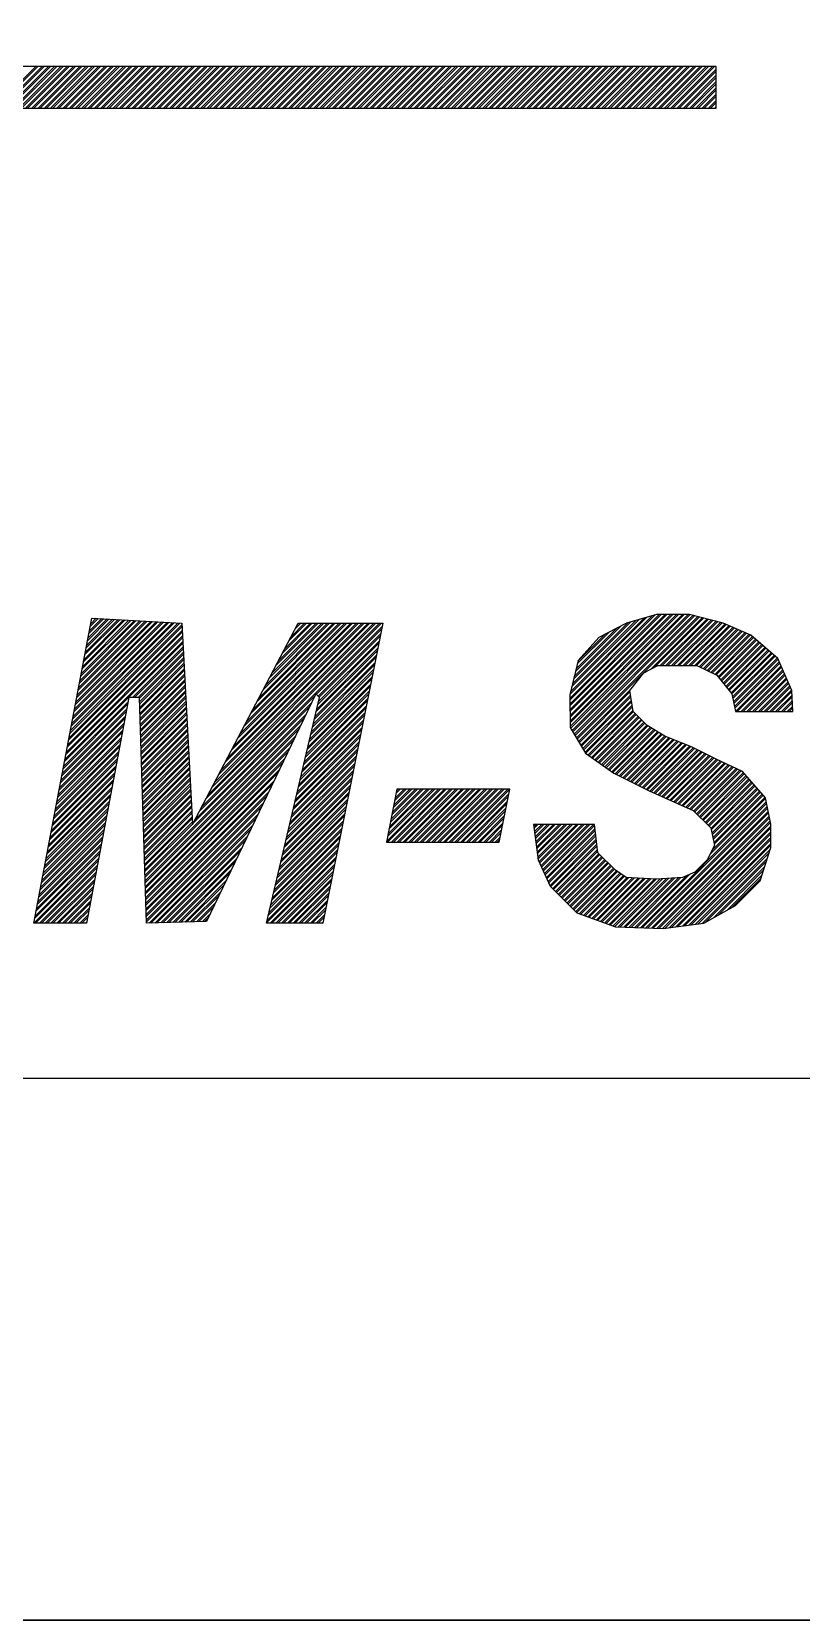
# Model space of a CAD drawing. Extents: x 0 to 594, y 0 to 420.
# Drawn here: x 420.54 to 431.19, y 0 to 21.98 of the extents above; entities that cross this region are included whole.
import ezdxf

# ---------------------------------------------------------------- set-up
doc = ezdxf.new("R2010")
doc.units = 0
doc.header["$MEASUREMENT"] = 0
doc.linetypes.add('BORDER_2012_SLN$0$8001.Solid', pattern=[0])
doc.layers.add('BORDER_2012_SLN$0$Level_1', color=7, linetype='BORDER_2012_SLN$0$8001.Solid', lineweight=25)
doc.layers.add('BORDER_2012_SLN$0$Level_18', color=7, linetype='BORDER_2012_SLN$0$8001.Solid', lineweight=25)
doc.layers.add('GT_1', color=7, linetype='Continuous')

# ---------------------------------------------------------------- blocks, each defined once
blk = doc.blocks.new('BORDER_2012_SLN')
at = {"lineweight": -3}
for p, q in [((420.017, 20.924), (420.593, 21.501)), ((420.045, 20.924), (420.622, 21.501)), ((420.103, 20.924), (420.68, 21.501)), ((420.132, 20.924), (420.709, 21.501)), ((420.19, 20.924), (420.767, 21.501)), ((420.219, 20.924), (420.796, 21.501)), ((420.277, 20.924), (420.853, 21.501)), ((420.306, 20.924), (420.882, 21.501)), ((420.364, 20.924), (420.94, 21.501)), ((420.392, 20.924), (420.969, 21.501)), ((420.45, 20.924), (421.027, 21.501)), ((420.479, 20.924), (421.056, 21.501)), ((420.537, 20.924), (421.114, 21.501)), ((420.566, 20.924), (421.143, 21.501)), ((420.624, 20.924), (421.2, 21.501)), ((420.653, 20.924), (421.229, 21.501)), ((420.711, 20.924), (421.287, 21.501)), ((420.739, 20.924), (421.316, 21.501)), ((420.797, 20.924), (421.374, 21.501)), ((420.826, 20.924), (421.403, 21.501)), ((420.884, 20.924), (421.461, 21.501)), ((420.913, 20.924), (421.49, 21.501)), ((420.971, 20.924), (421.547, 21.501)), ((421, 20.924), (421.576, 21.501)), ((421.058, 20.924), (421.634, 21.501)), ((421.086, 20.924), (421.663, 21.501)), ((421.144, 20.924), (421.721, 21.501)), ((421.173, 20.924), (421.75, 21.501)), ((421.231, 20.924), (421.808, 21.501)), ((421.26, 20.924), (421.837, 21.501)), ((421.318, 20.924), (421.894, 21.501)), ((421.347, 20.924), (421.923, 21.501)), ((421.405, 20.924), (421.981, 21.501)), ((421.433, 20.924), (422.01, 21.501)), ((421.491, 20.924), (422.068, 21.501)), ((421.52, 20.924), (422.097, 21.501)), ((421.578, 20.924), (422.155, 21.501)), ((421.607, 20.924), (422.184, 21.501)), ((421.665, 20.924), (422.241, 21.501)), ((421.694, 20.924), (422.27, 21.501)), ((421.752, 20.924), (422.328, 21.501)), ((421.78, 20.924), (422.357, 21.501)), ((421.838, 20.924), (422.415, 21.501)), ((421.867, 20.924), (422.444, 21.501)), ((421.925, 20.924), (422.502, 21.501)), ((421.954, 20.924), (422.531, 21.501)), ((422.012, 20.924), (422.588, 21.501)), ((422.041, 20.924), (422.617, 21.501)), ((422.099, 20.924), (422.675, 21.501)), ((422.127, 20.924), (422.704, 21.501)), ((422.185, 20.924), (422.762, 21.501)), ((422.214, 20.924), (422.791, 21.501)), ((422.272, 20.924), (422.849, 21.501)), ((422.301, 20.924), (422.878, 21.501)), ((422.359, 20.924), (422.935, 21.501)), ((422.388, 20.924), (422.964, 21.501)), ((422.446, 20.924), (423.022, 21.501)), ((422.474, 20.924), (423.051, 21.501)), ((422.532, 20.924), (423.109, 21.501)), ((422.561, 20.924), (423.138, 21.501)), ((422.619, 20.924), (423.196, 21.501)), ((422.648, 20.924), (423.225, 21.501)), ((422.706, 20.924), (423.282, 21.501)), ((422.735, 20.924), (423.311, 21.501)), ((422.793, 20.924), (423.369, 21.501)), ((422.821, 20.924), (423.398, 21.501)), ((422.879, 20.924), (423.456, 21.501)), ((422.908, 20.924), (423.485, 21.501)), ((422.966, 20.924), (423.543, 21.501)), ((422.995, 20.924), (423.572, 21.501)), ((423.053, 20.924), (423.629, 21.501)), ((423.082, 20.924), (423.658, 21.501)), ((423.14, 20.924), (423.716, 21.501)), ((423.168, 20.924), (423.745, 21.501)), ((423.226, 20.924), (423.803, 21.501)), ((423.255, 20.924), (423.832, 21.501)), ((423.313, 20.924), (423.89, 21.501)), ((423.342, 20.924), (423.919, 21.501)), ((423.4, 20.924), (423.976, 21.501)), ((423.429, 20.924), (424.005, 21.501)), ((423.486, 20.924), (424.063, 21.501)), ((423.515, 20.924), (424.092, 21.501)), ((423.573, 20.924), (424.15, 21.501)), ((423.602, 20.924), (424.179, 21.501)), ((423.66, 20.924), (424.237, 21.501)), ((423.689, 20.924), (424.266, 21.501)), ((423.747, 20.924), (424.323, 21.501)), ((423.776, 20.924), (424.352, 21.501)), ((423.833, 20.924), (424.41, 21.501)), ((423.862, 20.924), (424.439, 21.501)), ((423.92, 20.924), (424.497, 21.501)), ((423.949, 20.924), (424.526, 21.501)), ((424.007, 20.924), (424.584, 21.501)), ((424.036, 20.924), (424.613, 21.501)), ((424.094, 20.924), (424.67, 21.501)), ((424.123, 20.924), (424.699, 21.501)), ((424.18, 20.924), (424.757, 21.501)), ((424.209, 20.924), (424.786, 21.501)), ((424.267, 20.924), (424.844, 21.501)), ((424.296, 20.924), (424.873, 21.501)), ((424.354, 20.924), (424.931, 21.501)), ((424.383, 20.924), (424.96, 21.501)), ((424.441, 20.924), (425.017, 21.501)), ((424.47, 20.924), (425.046, 21.501)), ((424.527, 20.924), (425.104, 21.501)), ((424.556, 20.924), (425.133, 21.501)), ((424.614, 20.924), (425.191, 21.501)), ((424.643, 20.924), (425.22, 21.501)), ((424.701, 20.924), (425.278, 21.501)), ((424.73, 20.924), (425.307, 21.501)), ((424.788, 20.924), (425.364, 21.501)), ((424.817, 20.924), (425.393, 21.501)), ((424.874, 20.924), (425.451, 21.501)), ((424.903, 20.924), (425.48, 21.501)), ((424.961, 20.924), (425.538, 21.501)), ((424.99, 20.924), (425.567, 21.501)), ((425.048, 20.924), (425.625, 21.501)), ((425.077, 20.924), (425.654, 21.501)), ((425.135, 20.924), (425.711, 21.501)), ((425.164, 20.924), (425.74, 21.501)), ((425.221, 20.924), (425.798, 21.501)), ((425.25, 20.924), (425.827, 21.501)), ((425.308, 20.924), (425.885, 21.501)), ((425.337, 20.924), (425.914, 21.501)), ((425.395, 20.924), (425.972, 21.501)), ((425.424, 20.924), (426.001, 21.501)), ((425.482, 20.924), (426.058, 21.501)), ((425.511, 20.924), (426.087, 21.501)), ((425.568, 20.924), (426.145, 21.501)), ((425.597, 20.924), (426.174, 21.501)), ((425.655, 20.924), (426.232, 21.501)), ((425.684, 20.924), (426.261, 21.501)), ((425.742, 20.924), (426.319, 21.501)), ((425.771, 20.924), (426.348, 21.501)), ((425.829, 20.924), (426.405, 21.501)), ((425.858, 20.924), (426.434, 21.501)), ((425.915, 20.924), (426.492, 21.501)), ((425.944, 20.924), (426.521, 21.501)), ((426.002, 20.924), (426.579, 21.501)), ((426.031, 20.924), (426.608, 21.501)), ((426.089, 20.924), (426.666, 21.501)), ((426.118, 20.924), (426.695, 21.501)), ((426.176, 20.924), (426.752, 21.501)), ((426.205, 20.924), (426.781, 21.501)), ((426.262, 20.924), (426.839, 21.501)), ((426.291, 20.924), (426.868, 21.501)), ((426.349, 20.924), (426.926, 21.501)), ((426.378, 20.924), (426.955, 21.501)), ((426.436, 20.924), (427.013, 21.501)), ((426.465, 20.924), (427.042, 21.501)), ((426.523, 20.924), (427.099, 21.501)), ((426.552, 20.924), (427.128, 21.501)), ((426.609, 20.924), (427.186, 21.501)), ((426.638, 20.924), (427.215, 21.501)), ((426.696, 20.924), (427.273, 21.501)), ((426.725, 20.924), (427.302, 21.501)), ((426.783, 20.924), (427.36, 21.501)), ((426.812, 20.924), (427.389, 21.501)), ((426.87, 20.924), (427.446, 21.501)), ((426.899, 20.924), (427.475, 21.501)), ((426.956, 20.924), (427.533, 21.501)), ((426.985, 20.924), (427.562, 21.501)), ((427.043, 20.924), (427.62, 21.501)), ((427.072, 20.924), (427.649, 21.501)), ((427.13, 20.924), (427.707, 21.501)), ((427.159, 20.924), (427.735, 21.501)), ((427.217, 20.924), (427.793, 21.501)), ((427.246, 20.924), (427.822, 21.501)), ((427.303, 20.924), (427.88, 21.501)), ((427.332, 20.924), (427.909, 21.501)), ((427.39, 20.924), (427.967, 21.501)), ((427.419, 20.924), (427.996, 21.501)), ((427.477, 20.924), (428.054, 21.501)), ((427.506, 20.924), (428.082, 21.501)), ((427.564, 20.924), (428.14, 21.501)), ((427.593, 20.924), (428.169, 21.501)), ((427.65, 20.924), (428.227, 21.501)), ((427.679, 20.924), (428.256, 21.501)), ((427.737, 20.924), (428.314, 21.501)), ((427.766, 20.924), (428.343, 21.501)), ((427.824, 20.924), (428.401, 21.501)), ((427.853, 20.924), (428.429, 21.501)), ((427.911, 20.924), (428.487, 21.501)), ((427.94, 20.924), (428.516, 21.501)), ((427.997, 20.924), (428.574, 21.501)), ((428.026, 20.924), (428.603, 21.501)), ((428.084, 20.924), (428.661, 21.501)), ((428.113, 20.924), (428.69, 21.501)), ((428.171, 20.924), (428.748, 21.501)), ((428.2, 20.924), (428.776, 21.501)), ((428.258, 20.924), (428.834, 21.501)), ((428.287, 20.924), (428.863, 21.501)), ((428.344, 20.924), (428.921, 21.501)), ((428.373, 20.924), (428.95, 21.501)), ((428.431, 20.924), (429.008, 21.501)), ((428.46, 20.924), (429.037, 21.501)), ((428.518, 20.924), (429.095, 21.501)), ((428.547, 20.924), (429.123, 21.501)), ((428.605, 20.924), (429.181, 21.501)), ((428.634, 20.924), (429.21, 21.501)), ((428.691, 20.924), (429.268, 21.501)), ((428.72, 20.924), (429.297, 21.501)), ((428.778, 20.924), (429.355, 21.501)), ((428.807, 20.924), (429.384, 21.501)), ((428.865, 20.924), (429.442, 21.501)), ((428.894, 20.924), (429.47, 21.501)), ((428.952, 20.924), (429.528, 21.501)), ((428.981, 20.924), (429.557, 21.501)), ((429.038, 20.924), (429.615, 21.501)), ((429.067, 20.924), (429.644, 21.501)), ((429.125, 20.924), (429.702, 21.501)), ((429.154, 20.924), (429.731, 21.501)), ((429.212, 20.924), (429.789, 21.501)), ((429.241, 20.924), (429.817, 21.501)), ((429.299, 20.924), (429.875, 21.501)), ((429.328, 20.924), (429.904, 21.501)), ((429.385, 20.924), (429.962, 21.501)), ((429.414, 20.924), (429.991, 21.501)), ((429.472, 20.924), (430.012, 21.465)), ((429.501, 20.924), (430.012, 21.436)), ((429.559, 20.924), (430.012, 21.378)), ((429.588, 20.924), (430.012, 21.349)), ((429.646, 20.924), (430.012, 21.291)), ((429.675, 20.924), (430.012, 21.262)), ((429.732, 20.924), (430.012, 21.205)), ((429.761, 20.924), (430.012, 21.176)), ((429.819, 20.924), (430.012, 21.118)), ((429.848, 20.924), (430.012, 21.089)), ((429.906, 20.924), (430.012, 21.031)), ((429.935, 20.924), (430.012, 21.002)), ((429.993, 20.924), (430.012, 20.944)), ((421.292, 13.461), (421.681, 13.849)), ((421.298, 13.494), (421.655, 13.851)), ((421.311, 13.559), (421.605, 13.854)), ((421.317, 13.592), (421.58, 13.855)), ((421.329, 13.658), (421.53, 13.858)), ((421.336, 13.691), (421.505, 13.86)), ((421.348, 13.757), (421.454, 13.863)), ((421.355, 13.79), (421.429, 13.864)), ((421.367, 13.855), (421.379, 13.867)), ((427.985, 12.756), (429.128, 13.9)), ((427.985, 12.81), (429.053, 13.878)), ((427.986, 12.678), (429.225, 13.916)), ((427.986, 12.73), (429.166, 13.911)), ((427.987, 12.652), (429.251, 13.916)), ((427.988, 12.574), (429.331, 13.916)), ((427.988, 12.6), (429.304, 13.916)), ((427.989, 12.521), (429.384, 13.916)), ((427.99, 12.495), (429.411, 13.916)), ((427.991, 12.417), (429.491, 13.916)), ((427.991, 12.443), (429.464, 13.916)), ((427.992, 12.365), (429.544, 13.916)), ((427.994, 12.845), (429.015, 13.867)), ((427.998, 12.344), (429.57, 13.916)), ((428.018, 12.311), (429.624, 13.916)), ((428.028, 12.294), (429.649, 13.914)), ((428.048, 12.261), (429.691, 13.904)), ((428.058, 12.244), (429.712, 13.898)), ((428.078, 12.211), (429.754, 13.887)), ((428.088, 12.194), (429.775, 13.882)), ((429.107, 13.16), (429.818, 13.871)), ((429.16, 13.186), (429.839, 13.865)), ((429.236, 13.209), (429.881, 13.854)), ((429.263, 13.209), (429.902, 13.849)), ((421.028, 12.079), (422.62, 13.672)), ((421.034, 12.112), (422.619, 13.697)), ((421.047, 12.178), (422.616, 13.748)), ((421.053, 12.211), (422.615, 13.773)), ((421.066, 12.277), (422.586, 13.797)), ((421.072, 12.31), (422.561, 13.798)), ((421.085, 12.375), (422.51, 13.801)), ((421.091, 12.408), (422.485, 13.803)), ((421.103, 12.474), (422.435, 13.805)), ((421.11, 12.507), (422.41, 13.807)), ((421.122, 12.573), (422.359, 13.81)), ((421.129, 12.606), (422.334, 13.811)), ((421.141, 12.671), (422.284, 13.814)), ((421.147, 12.704), (422.259, 13.816)), ((421.16, 12.77), (422.209, 13.819)), ((421.166, 12.803), (422.183, 13.82)), ((421.179, 12.869), (422.133, 13.823)), ((421.185, 12.902), (422.108, 13.825)), ((421.198, 12.967), (422.058, 13.827)), ((421.204, 13), (422.033, 13.829)), ((421.216, 13.066), (421.982, 13.832)), ((421.223, 13.099), (421.957, 13.833)), ((421.235, 13.165), (421.907, 13.836)), ((421.242, 13.198), (421.882, 13.838)), ((421.254, 13.263), (421.831, 13.841)), ((421.26, 13.296), (421.806, 13.842)), ((421.273, 13.362), (421.756, 13.845)), ((421.279, 13.395), (421.731, 13.846)), ((422.885, 11.249), (425.389, 13.752)), ((422.944, 11.361), (425.378, 13.795)), ((422.974, 11.418), (425.351, 13.795)), ((423.033, 11.53), (425.298, 13.795)), ((423.063, 11.586), (425.272, 13.795)), ((423.122, 11.698), (425.218, 13.795)), ((423.151, 11.755), (425.192, 13.795)), ((423.211, 11.867), (425.139, 13.795)), ((423.24, 11.923), (425.112, 13.795)), ((423.299, 12.035), (425.059, 13.795)), ((423.329, 12.092), (425.032, 13.795)), ((423.388, 12.204), (424.979, 13.795)), ((423.417, 12.26), (424.952, 13.795)), ((423.477, 12.373), (424.899, 13.795)), ((423.506, 12.429), (424.872, 13.795)), ((423.565, 12.541), (424.819, 13.795)), ((423.595, 12.597), (424.793, 13.795)), ((423.654, 12.71), (424.739, 13.795)), ((423.684, 12.766), (424.713, 13.795)), ((423.743, 12.878), (424.66, 13.795)), ((423.772, 12.934), (424.633, 13.795)), ((423.831, 13.047), (424.58, 13.795)), ((423.861, 13.103), (424.553, 13.795)), ((423.92, 13.215), (424.5, 13.795)), ((423.95, 13.271), (424.473, 13.795)), ((424.009, 13.384), (424.42, 13.795)), ((424.038, 13.44), (424.394, 13.795)), ((424.097, 13.552), (424.34, 13.795)), ((424.127, 13.608), (424.314, 13.795)), ((424.186, 13.721), (424.26, 13.795)), ((424.216, 13.777), (424.234, 13.795)), ((424.475, 12.812), (425.382, 13.719)), ((424.502, 12.786), (425.369, 13.653)), ((428.011, 12.916), (428.94, 13.845)), ((428.02, 12.951), (428.902, 13.834)), ((428.038, 13.022), (428.827, 13.811)), ((428.046, 13.057), (428.789, 13.8)), ((428.064, 13.128), (428.689, 13.753)), ((428.073, 13.163), (428.634, 13.725)), ((428.09, 13.234), (428.525, 13.669)), ((428.099, 13.27), (428.47, 13.641)), ((429.316, 13.209), (429.944, 13.838)), ((429.342, 13.209), (429.966, 13.832)), ((429.396, 13.209), (430.008, 13.821)), ((429.422, 13.209), (430.029, 13.816)), ((429.475, 13.209), (430.071, 13.805)), ((429.502, 13.209), (430.092, 13.799)), ((429.555, 13.209), (430.132, 13.785)), ((429.582, 13.209), (430.15, 13.777)), ((429.635, 13.209), (430.188, 13.762)), ((429.662, 13.209), (430.206, 13.754)), ((429.715, 13.209), (430.244, 13.738)), ((429.742, 13.209), (430.262, 13.73)), ((429.778, 13.192), (430.3, 13.714)), ((429.796, 13.184), (430.318, 13.706)), ((429.832, 13.167), (430.356, 13.69)), ((429.85, 13.158), (430.374, 13.682)), ((429.886, 13.141), (430.412, 13.666)), ((429.904, 13.132), (430.431, 13.659)), ((429.94, 13.115), (430.468, 13.643)), ((429.958, 13.106), (430.487, 13.635)), ((420.99, 11.882), (422.628, 13.52)), ((420.997, 11.915), (422.627, 13.545)), ((421.009, 11.981), (422.624, 13.596)), ((421.016, 12.014), (422.623, 13.621)), ((421.931, 12.77), (422.631, 13.47)), ((421.958, 12.77), (422.632, 13.444)), ((424.471, 12.569), (425.322, 13.42)), ((424.479, 12.604), (425.329, 13.453)), ((424.496, 12.673), (425.342, 13.519)), ((424.504, 12.708), (425.349, 13.553)), ((424.515, 12.773), (425.362, 13.619)), ((429.994, 13.089), (430.516, 13.611)), ((430.012, 13.081), (430.53, 13.599)), ((430.04, 13.055), (430.559, 13.574)), ((430.051, 13.04), (430.573, 13.561)), ((430.075, 13.011), (430.601, 13.537)), ((430.087, 12.996), (430.616, 13.524)), ((430.111, 12.967), (430.644, 13.5)), ((430.123, 12.952), (430.658, 13.487)), ((430.147, 12.922), (430.687, 13.462)), ((430.159, 12.908), (430.701, 13.45)), ((430.183, 12.878), (430.729, 13.425)), ((430.194, 12.864), (430.744, 13.413)), ((422.011, 12.77), (422.635, 13.394)), ((422.028, 12.76), (422.636, 13.368)), ((422.03, 12.709), (422.639, 13.318)), ((422.031, 12.683), (422.64, 13.293)), ((422.032, 12.631), (422.643, 13.242)), ((422.033, 12.605), (422.644, 13.217)), ((424.422, 12.36), (425.282, 13.22)), ((424.43, 12.395), (425.289, 13.253)), ((424.447, 12.465), (425.302, 13.32)), ((424.455, 12.499), (425.309, 13.353)), ((430.218, 12.834), (430.772, 13.388)), ((430.23, 12.82), (430.786, 13.376)), ((430.24, 12.776), (430.815, 13.351)), ((430.244, 12.754), (430.829, 13.339)), ((430.253, 12.709), (430.858, 13.314)), ((430.257, 12.687), (430.869, 13.299)), ((430.266, 12.643), (430.886, 13.262)), ((430.271, 12.621), (430.894, 13.244)), ((430.28, 12.576), (430.91, 13.207)), ((430.304, 12.574), (430.918, 13.188)), ((422.035, 12.554), (422.647, 13.166)), ((422.036, 12.528), (422.648, 13.141)), ((422.037, 12.476), (422.651, 13.09)), ((422.038, 12.451), (422.652, 13.065)), ((422.04, 12.399), (422.655, 13.014)), ((422.04, 12.373), (422.656, 12.989)), ((424.373, 12.152), (425.242, 13.021)), ((424.382, 12.186), (425.249, 13.054)), ((424.398, 12.256), (425.262, 13.12)), ((424.406, 12.291), (425.269, 13.154)), ((430.357, 12.574), (430.935, 13.152)), ((430.384, 12.574), (430.943, 13.133)), ((430.437, 12.574), (430.959, 13.096)), ((430.464, 12.574), (430.967, 13.078)), ((430.517, 12.574), (430.984, 13.041)), ((430.544, 12.574), (430.992, 13.023)), ((430.597, 12.574), (431.008, 12.986)), ((422.042, 12.322), (422.659, 12.939)), ((422.043, 12.296), (422.66, 12.913)), ((422.044, 12.244), (422.663, 12.863)), ((422.045, 12.218), (422.664, 12.838)), ((422.047, 12.167), (422.667, 12.787)), ((422.048, 12.141), (422.668, 12.762)), ((422.856, 11.193), (424.458, 12.795)), ((424.308, 11.874), (425.189, 12.754)), ((424.325, 11.943), (425.202, 12.821)), ((424.333, 11.978), (425.209, 12.854)), ((424.349, 12.047), (425.222, 12.921)), ((424.357, 12.082), (425.229, 12.954)), ((428.108, 12.161), (428.818, 12.871)), ((428.118, 12.144), (428.819, 12.845)), ((428.138, 12.111), (428.826, 12.799)), ((428.148, 12.094), (428.83, 12.777)), ((430.624, 12.574), (431.017, 12.967)), ((430.677, 12.574), (431.033, 12.931)), ((430.703, 12.574), (431.041, 12.912)), ((430.757, 12.574), (431.058, 12.875)), ((430.783, 12.574), (431.062, 12.853)), ((430.836, 12.574), (431.064, 12.802)), ((430.863, 12.574), (431.066, 12.777)), ((420.953, 11.685), (421.846, 12.578)), ((420.959, 11.718), (421.852, 12.61)), ((420.972, 11.783), (421.864, 12.676)), ((420.978, 11.816), (421.87, 12.709)), ((422.049, 12.089), (422.671, 12.711)), ((422.05, 12.064), (422.672, 12.686)), ((422.052, 12.012), (422.675, 12.635)), ((422.053, 11.986), (422.676, 12.61)), ((422.054, 11.935), (422.679, 12.559)), ((422.055, 11.909), (422.68, 12.534)), ((422.105, 10.309), (424.335, 12.539)), ((422.767, 11.024), (424.385, 12.642)), ((422.797, 11.08), (424.409, 12.693)), ((424.259, 11.665), (425.149, 12.555)), ((424.276, 11.735), (425.162, 12.621)), ((424.284, 11.769), (425.169, 12.655)), ((424.3, 11.839), (425.182, 12.721)), ((428.168, 12.061), (428.838, 12.731)), ((428.178, 12.044), (428.842, 12.708)), ((428.198, 12.011), (428.849, 12.663)), ((428.209, 11.996), (428.853, 12.64)), ((428.24, 11.974), (428.861, 12.594)), ((428.255, 11.963), (428.866, 12.573)), ((428.287, 11.94), (428.892, 12.546)), ((428.302, 11.929), (428.906, 12.533)), ((430.916, 12.574), (431.068, 12.726)), ((430.943, 12.574), (431.069, 12.701)), ((430.996, 12.574), (431.072, 12.65)), ((431.023, 12.574), (431.073, 12.625)), ((420.902, 11.422), (421.796, 12.316)), ((420.915, 11.487), (421.809, 12.381)), ((420.921, 11.52), (421.815, 12.414)), ((420.934, 11.586), (421.827, 12.479)), ((420.94, 11.619), (421.833, 12.512)), ((422.057, 11.857), (422.683, 12.484)), ((422.057, 11.831), (422.684, 12.458)), ((422.059, 11.78), (422.687, 12.408)), ((422.06, 11.754), (422.688, 12.383)), ((422.061, 11.702), (422.691, 12.332)), ((422.106, 10.283), (424.311, 12.488)), ((422.107, 10.232), (424.261, 12.386)), ((422.108, 10.206), (424.237, 12.334)), ((424.202, 11.422), (425.103, 12.322)), ((424.211, 11.457), (425.109, 12.355)), ((424.227, 11.526), (425.123, 12.422)), ((424.235, 11.561), (425.129, 12.455)), ((424.251, 11.63), (425.142, 12.522)), ((428.333, 11.907), (428.932, 12.506)), ((428.349, 11.896), (428.945, 12.493)), ((428.38, 11.874), (428.972, 12.466)), ((428.395, 11.863), (428.985, 12.453)), ((428.426, 11.841), (429.012, 12.426)), ((428.442, 11.829), (429.025, 12.413)), ((428.473, 11.807), (429.052, 12.386)), ((428.488, 11.796), (429.067, 12.375)), ((428.519, 11.774), (429.1, 12.355)), ((428.535, 11.763), (429.117, 12.345)), ((428.566, 11.741), (429.15, 12.325)), ((428.581, 11.73), (429.166, 12.315)), ((420.865, 11.224), (421.76, 12.119)), ((420.877, 11.29), (421.772, 12.185)), ((420.884, 11.323), (421.778, 12.217)), ((420.896, 11.389), (421.79, 12.283)), ((422.062, 11.677), (422.692, 12.307)), ((422.064, 11.625), (422.695, 12.256)), ((422.065, 11.599), (422.696, 12.231)), ((422.066, 11.548), (422.699, 12.18)), ((422.067, 11.522), (422.7, 12.155)), ((422.069, 11.47), (422.703, 12.104)), ((422.11, 10.154), (424.188, 12.232)), ((422.111, 10.128), (424.163, 12.181)), ((424.153, 11.213), (425.063, 12.122)), ((424.162, 11.248), (425.069, 12.156)), ((424.178, 11.318), (425.083, 12.222)), ((424.186, 11.352), (425.089, 12.256)), ((428.615, 11.71), (429.2, 12.295)), ((428.633, 11.701), (429.216, 12.285)), ((428.668, 11.683), (429.25, 12.265)), ((428.686, 11.675), (429.266, 12.255)), ((428.721, 11.657), (429.299, 12.235)), ((428.739, 11.648), (429.318, 12.227)), ((428.775, 11.63), (429.356, 12.211)), ((428.792, 11.621), (429.375, 12.204)), ((428.828, 11.604), (429.413, 12.189)), ((428.846, 11.595), (429.432, 12.181)), ((428.881, 11.577), (429.47, 12.166)), ((428.899, 11.568), (429.489, 12.158)), ((428.934, 11.55), (429.527, 12.143)), ((428.952, 11.541), (429.546, 12.135)), ((428.988, 11.524), (429.584, 12.12)), ((429.005, 11.515), (429.603, 12.113)), ((429.041, 11.497), (429.641, 12.097)), ((429.058, 11.488), (429.66, 12.09)), ((420.821, 10.994), (421.717, 11.89)), ((420.827, 11.027), (421.723, 11.923)), ((420.84, 11.093), (421.735, 11.988)), ((420.846, 11.126), (421.741, 12.021)), ((420.859, 11.191), (421.753, 12.086)), ((422.069, 11.444), (422.704, 12.079)), ((422.071, 11.393), (422.707, 12.029)), ((422.072, 11.367), (422.708, 12.003)), ((422.073, 11.315), (422.711, 11.953)), ((422.074, 11.29), (422.712, 11.927)), ((422.076, 11.238), (422.715, 11.877)), ((422.112, 10.077), (424.114, 12.078)), ((422.113, 10.051), (424.089, 12.027)), ((422.115, 9.999), (424.04, 11.925)), ((422.115, 9.974), (424.015, 11.873)), ((424.105, 11.005), (425.023, 11.923)), ((424.113, 11.04), (425.029, 11.956)), ((424.129, 11.109), (425.043, 12.023)), ((424.137, 11.144), (425.049, 12.056)), ((429.094, 11.471), (429.696, 12.073)), ((429.113, 11.463), (429.714, 12.064)), ((429.15, 11.447), (429.749, 12.046)), ((429.168, 11.438), (429.767, 12.037)), ((429.205, 11.422), (429.803, 12.02)), ((429.224, 11.414), (429.82, 12.011)), ((429.261, 11.398), (429.856, 11.993)), ((429.279, 11.39), (429.874, 11.984)), ((429.316, 11.373), (429.909, 11.966)), ((429.335, 11.365), (429.927, 11.957)), ((429.372, 11.349), (429.962, 11.94)), ((429.39, 11.341), (429.98, 11.931)), ((429.427, 11.325), (430.016, 11.913)), ((429.446, 11.316), (430.034, 11.905)), ((429.482, 11.3), (430.07, 11.888)), ((429.501, 11.292), (430.088, 11.879)), ((420.783, 10.797), (421.68, 11.693)), ((420.789, 10.83), (421.686, 11.726)), ((420.802, 10.895), (421.698, 11.792)), ((420.808, 10.928), (421.704, 11.824)), ((422.077, 11.212), (422.716, 11.852)), ((422.078, 11.161), (422.719, 11.801)), ((422.079, 11.135), (422.72, 11.776)), ((422.081, 11.083), (422.723, 11.725)), ((422.082, 11.057), (422.724, 11.7)), ((422.117, 9.922), (423.966, 11.771)), ((422.118, 9.896), (423.941, 11.72)), ((424.039, 10.727), (424.97, 11.657)), ((424.056, 10.796), (424.983, 11.723)), ((424.064, 10.831), (424.989, 11.757)), ((424.08, 10.901), (425.003, 11.823)), ((424.088, 10.935), (425.009, 11.856)), ((429.538, 11.276), (430.124, 11.862)), ((429.556, 11.268), (430.143, 11.854)), ((429.593, 11.251), (430.179, 11.837)), ((429.612, 11.243), (430.197, 11.828)), ((429.649, 11.227), (430.233, 11.812)), ((429.667, 11.219), (430.251, 11.803)), ((429.701, 11.2), (430.288, 11.786)), ((429.715, 11.186), (430.306, 11.778)), ((429.741, 11.16), (430.342, 11.761)), ((429.755, 11.147), (430.36, 11.752)), ((429.781, 11.12), (430.391, 11.729)), ((429.794, 11.107), (430.403, 11.715)), ((429.821, 11.08), (430.428, 11.687)), ((429.834, 11.067), (430.44, 11.672)), ((420.733, 10.534), (421.631, 11.431)), ((420.745, 10.599), (421.643, 11.497)), ((420.752, 10.632), (421.649, 11.53)), ((420.764, 10.698), (421.661, 11.595)), ((420.771, 10.731), (421.667, 11.628)), ((422.083, 11.006), (422.727, 11.649)), ((422.084, 10.98), (422.728, 11.624)), ((422.086, 10.928), (422.731, 11.574)), ((422.086, 10.902), (422.732, 11.548)), ((422.088, 10.851), (422.735, 11.498)), ((422.089, 10.825), (422.736, 11.472)), ((422.119, 9.845), (423.892, 11.617)), ((422.12, 9.819), (423.867, 11.566)), ((422.122, 9.767), (423.818, 11.463)), ((423.991, 10.518), (424.93, 11.457)), ((424.007, 10.588), (424.943, 11.524)), ((424.015, 10.622), (424.95, 11.557)), ((424.031, 10.692), (424.963, 11.624)), ((425.448, 10.778), (426.17, 11.5)), ((425.461, 10.845), (426.117, 11.5)), ((425.464, 10.768), (426.197, 11.5)), ((425.468, 10.878), (426.09, 11.5)), ((425.481, 10.945), (426.037, 11.5)), ((425.488, 10.978), (426.01, 11.5)), ((425.501, 11.044), (425.957, 11.5)), ((425.508, 11.078), (425.93, 11.5)), ((425.517, 10.768), (426.25, 11.5)), ((425.521, 11.144), (425.877, 11.5)), ((425.528, 11.177), (425.851, 11.5)), ((425.541, 11.244), (425.797, 11.5)), ((425.544, 10.768), (426.276, 11.5)), ((425.548, 11.277), (425.771, 11.5)), ((425.561, 11.344), (425.718, 11.5)), ((425.568, 11.377), (425.691, 11.5)), ((425.581, 11.444), (425.638, 11.5)), ((425.588, 11.477), (425.611, 11.5)), ((425.597, 10.768), (426.33, 11.5)), ((425.624, 10.768), (426.356, 11.5)), ((425.677, 10.768), (426.409, 11.5)), ((425.704, 10.768), (426.436, 11.5)), ((425.757, 10.768), (426.489, 11.5)), ((425.783, 10.768), (426.516, 11.5)), ((425.837, 10.768), (426.569, 11.5)), ((425.863, 10.768), (426.596, 11.5)), ((425.916, 10.768), (426.649, 11.5)), ((425.943, 10.768), (426.675, 11.5)), ((425.996, 10.768), (426.729, 11.5)), ((426.023, 10.768), (426.755, 11.5)), ((426.076, 10.768), (426.809, 11.5)), ((426.103, 10.768), (426.835, 11.5)), ((426.156, 10.768), (426.888, 11.5)), ((426.183, 10.768), (426.915, 11.5)), ((426.236, 10.768), (426.968, 11.5)), ((426.262, 10.768), (426.995, 11.5)), ((426.316, 10.768), (427.048, 11.5)), ((426.342, 10.768), (427.075, 11.5)), ((426.395, 10.768), (427.128, 11.5)), ((426.422, 10.768), (427.154, 11.5)), ((426.475, 10.768), (427.142, 11.434)), ((429.861, 11.04), (430.465, 11.644)), ((429.874, 11.027), (430.477, 11.629)), ((429.901, 11), (430.502, 11.601)), ((429.914, 10.987), (430.514, 11.587)), ((429.939, 10.958), (430.539, 11.558)), ((429.943, 10.936), (430.551, 11.544)), ((429.952, 10.892), (430.576, 11.515)), ((429.957, 10.87), (430.588, 11.501)), ((429.966, 10.825), (430.613, 11.473)), ((429.97, 10.803), (430.625, 11.458)), ((420.695, 10.336), (421.594, 11.235)), ((420.708, 10.402), (421.606, 11.3)), ((420.714, 10.435), (421.612, 11.333)), ((420.727, 10.501), (421.624, 11.399)), ((422.09, 10.773), (422.739, 11.422)), ((422.091, 10.748), (422.74, 11.397)), ((422.093, 10.696), (422.743, 11.346)), ((422.094, 10.67), (422.744, 11.321)), ((422.095, 10.619), (422.747, 11.27)), ((422.096, 10.593), (422.748, 11.245)), ((422.123, 9.741), (423.794, 11.412)), ((422.124, 9.69), (423.744, 11.31)), ((422.125, 9.664), (423.72, 11.258)), ((423.934, 10.275), (424.883, 11.224)), ((423.942, 10.31), (424.89, 11.258)), ((423.958, 10.379), (424.903, 11.324)), ((423.966, 10.414), (424.91, 11.357)), ((423.982, 10.483), (424.923, 11.424)), ((426.502, 10.768), (427.135, 11.401)), ((426.555, 10.768), (427.122, 11.334)), ((426.582, 10.768), (427.115, 11.301)), ((426.635, 10.768), (427.102, 11.235)), ((428.963, 9.583), (430.706, 11.326)), ((428.988, 9.582), (430.71, 11.304)), ((429.04, 9.58), (430.719, 11.259)), ((429.065, 9.579), (430.723, 11.237)), ((429.928, 10.602), (430.697, 11.37)), ((429.955, 10.655), (430.687, 11.387)), ((429.979, 10.759), (430.65, 11.43)), ((429.983, 10.737), (430.662, 11.416)), ((420.651, 10.106), (421.551, 11.006)), ((420.658, 10.139), (421.557, 11.038)), ((420.67, 10.205), (421.569, 11.104)), ((420.676, 10.238), (421.575, 11.137)), ((420.689, 10.303), (421.588, 11.202)), ((422.098, 10.541), (422.751, 11.194)), ((422.098, 10.515), (422.752, 11.169)), ((422.1, 10.464), (422.755, 11.119)), ((422.101, 10.438), (422.756, 11.093)), ((422.103, 10.386), (422.759, 11.043)), ((422.103, 10.361), (422.76, 11.017)), ((422.16, 9.646), (423.67, 11.156)), ((422.187, 9.646), (423.646, 11.105)), ((422.242, 9.648), (423.597, 11.002)), ((423.885, 10.066), (424.843, 11.025)), ((423.893, 10.101), (424.85, 11.058)), ((423.909, 10.171), (424.863, 11.125)), ((423.917, 10.205), (424.87, 11.158)), ((426.662, 10.768), (427.095, 11.201)), ((426.715, 10.768), (427.082, 11.135)), ((426.741, 10.768), (427.075, 11.102)), ((426.795, 10.768), (427.062, 11.035)), ((426.821, 10.768), (427.055, 11.002)), ((427.489, 10.983), (427.519, 11.013)), ((427.492, 10.96), (427.545, 11.013)), ((427.498, 10.912), (427.598, 11.013)), ((427.501, 10.888), (427.625, 11.013)), ((427.507, 10.841), (427.678, 11.012)), ((427.509, 10.817), (427.705, 11.012)), ((427.515, 10.77), (427.758, 11.012)), ((427.518, 10.746), (427.784, 11.012)), ((427.524, 10.699), (427.837, 11.012)), ((427.527, 10.675), (427.864, 11.012)), ((427.533, 10.628), (427.917, 11.012)), ((427.536, 10.604), (427.944, 11.012)), ((427.541, 10.557), (427.997, 11.012)), ((427.544, 10.533), (428.024, 11.012)), ((427.559, 10.494), (428.077, 11.012)), ((427.568, 10.476), (428.103, 11.012)), ((427.585, 10.44), (428.156, 11.012)), ((427.593, 10.422), (428.183, 11.012)), ((427.61, 10.386), (428.236, 11.012)), ((427.618, 10.367), (428.263, 11.012)), ((427.635, 10.331), (428.316, 11.012)), ((427.644, 10.313), (428.329, 10.998)), ((429.117, 9.577), (430.732, 11.193)), ((429.142, 9.576), (430.737, 11.171)), ((429.194, 9.575), (430.746, 11.127)), ((429.219, 9.574), (430.75, 11.105)), ((429.271, 9.572), (430.759, 11.06)), ((429.3, 9.574), (430.764, 11.038)), ((420.614, 9.909), (421.514, 10.809)), ((420.62, 9.942), (421.52, 10.842)), ((420.632, 10.007), (421.532, 10.907)), ((420.639, 10.04), (421.539, 10.94)), ((422.27, 9.649), (423.572, 10.951)), ((422.325, 9.651), (423.523, 10.849)), ((422.352, 9.651), (423.498, 10.797)), ((423.836, 9.858), (424.803, 10.825)), ((423.844, 9.893), (424.81, 10.859)), ((423.86, 9.962), (424.823, 10.925)), ((423.868, 9.997), (424.83, 10.958)), ((426.874, 10.768), (427.042, 10.935)), ((426.901, 10.768), (427.035, 10.902)), ((426.954, 10.768), (427.022, 10.835)), ((426.981, 10.768), (427.015, 10.802)), ((427.661, 10.277), (428.334, 10.95)), ((427.669, 10.259), (428.337, 10.927)), ((427.686, 10.222), (428.343, 10.88)), ((427.695, 10.204), (428.346, 10.856)), ((427.712, 10.168), (428.352, 10.809)), ((427.722, 10.152), (428.355, 10.785)), ((429.361, 9.582), (430.768, 10.989)), ((429.392, 9.586), (430.768, 10.963)), ((429.453, 9.594), (430.768, 10.909)), ((429.483, 9.598), (430.768, 10.883)), ((429.545, 9.606), (430.768, 10.83)), ((429.575, 9.61), (430.768, 10.803)), ((420.576, 9.711), (421.477, 10.613)), ((420.582, 9.744), (421.483, 10.645)), ((420.595, 9.81), (421.496, 10.711)), ((420.601, 9.843), (421.502, 10.744)), ((422.407, 9.653), (423.449, 10.695)), ((422.434, 9.654), (423.424, 10.644)), ((423.787, 9.649), (424.763, 10.626)), ((423.795, 9.684), (424.77, 10.659)), ((423.811, 9.754), (424.783, 10.725)), ((423.82, 9.788), (424.79, 10.759)), ((423.835, 9.645), (424.75, 10.559)), ((427.749, 10.125), (428.361, 10.738)), ((427.762, 10.112), (428.364, 10.714)), ((427.789, 10.085), (428.37, 10.667)), ((427.802, 10.072), (428.373, 10.643)), ((427.828, 10.045), (428.39, 10.607)), ((427.842, 10.032), (428.403, 10.594)), ((427.868, 10.005), (428.43, 10.567)), ((427.882, 9.992), (428.443, 10.554)), ((429.636, 9.618), (430.768, 10.75)), ((429.667, 9.622), (430.768, 10.723)), ((429.728, 9.63), (430.757, 10.659)), ((429.759, 9.634), (430.745, 10.62)), ((420.563, 9.646), (421.465, 10.547)), ((420.589, 9.645), (421.459, 10.514)), ((420.642, 9.645), (421.446, 10.449)), ((420.669, 9.645), (421.44, 10.416)), ((420.722, 9.645), (421.428, 10.351)), ((422.489, 9.655), (423.375, 10.541)), ((422.516, 9.656), (423.35, 10.49)), ((422.571, 9.658), (423.301, 10.388)), ((422.599, 9.659), (423.276, 10.336)), ((423.862, 9.645), (424.743, 10.526)), ((423.915, 9.645), (424.73, 10.459)), ((423.942, 9.645), (424.723, 10.426)), ((423.995, 9.645), (424.71, 10.36)), ((427.908, 9.966), (428.47, 10.527)), ((427.922, 9.952), (428.483, 10.514)), ((427.948, 9.926), (428.51, 10.487)), ((427.962, 9.912), (428.523, 10.474)), ((427.988, 9.886), (428.55, 10.447)), ((428.001, 9.872), (428.563, 10.434)), ((428.028, 9.846), (428.59, 10.407)), ((428.041, 9.832), (428.603, 10.394)), ((428.068, 9.806), (428.631, 10.369)), ((428.081, 9.793), (428.647, 10.359)), ((428.12, 9.778), (428.679, 10.337)), ((429.82, 9.642), (430.72, 10.542)), ((429.86, 9.656), (430.708, 10.503)), ((429.98, 9.722), (430.683, 10.425)), ((430.04, 9.755), (430.671, 10.386)), ((420.749, 9.645), (421.422, 10.318)), ((420.802, 9.645), (421.41, 10.252)), ((420.829, 9.645), (421.403, 10.219)), ((420.882, 9.645), (421.391, 10.154)), ((420.908, 9.645), (421.385, 10.121)), ((422.654, 9.66), (423.227, 10.234)), ((422.681, 9.661), (423.203, 10.183)), ((424.022, 9.645), (424.703, 10.326)), ((424.075, 9.645), (424.69, 10.26)), ((424.102, 9.645), (424.683, 10.227)), ((424.155, 9.645), (424.67, 10.16)), ((424.181, 9.645), (424.663, 10.127)), ((428.139, 9.771), (428.695, 10.327)), ((428.178, 9.756), (428.727, 10.305)), ((428.198, 9.749), (428.743, 10.295)), ((428.237, 9.735), (428.78, 10.279)), ((428.256, 9.728), (428.805, 10.277)), ((428.295, 9.714), (428.856, 10.274)), ((428.315, 9.707), (428.881, 10.273)), ((428.354, 9.693), (428.931, 10.27)), ((428.373, 9.685), (428.956, 10.268)), ((428.412, 9.671), (429.006, 10.265)), ((428.432, 9.664), (429.031, 10.264)), ((428.471, 9.65), (429.082, 10.261)), ((428.49, 9.643), (429.107, 10.259)), ((428.529, 9.629), (429.157, 10.256)), ((428.549, 9.622), (429.182, 10.255)), ((428.588, 9.607), (429.239, 10.259)), ((428.607, 9.6), (429.268, 10.261)), ((428.655, 9.595), (429.325, 10.265)), ((428.681, 9.594), (429.353, 10.266)), ((428.732, 9.592), (429.41, 10.27)), ((428.758, 9.591), (429.439, 10.272)), ((428.809, 9.589), (429.496, 10.276)), ((428.835, 9.588), (429.525, 10.278)), ((428.886, 9.586), (429.603, 10.303)), ((428.912, 9.585), (429.649, 10.322)), ((430.16, 9.822), (430.646, 10.309)), ((430.22, 9.855), (430.634, 10.27)), ((420.962, 9.645), (421.373, 10.056)), ((420.988, 9.645), (421.367, 10.023)), ((421.041, 9.645), (421.354, 9.957)), ((421.068, 9.645), (421.348, 9.925)), ((422.736, 9.663), (423.153, 10.08)), ((422.763, 9.663), (423.129, 10.029)), ((422.818, 9.665), (423.079, 9.926)), ((424.235, 9.645), (424.65, 10.06)), ((424.261, 9.645), (424.644, 10.027)), ((424.314, 9.645), (424.63, 9.96)), ((424.341, 9.645), (424.624, 9.927)), ((421.121, 9.645), (421.336, 9.859)), ((421.148, 9.645), (421.33, 9.826)), ((421.201, 9.645), (421.317, 9.761)), ((421.228, 9.645), (421.311, 9.728)), ((422.845, 9.666), (423.055, 9.875)), ((422.9, 9.667), (423.006, 9.773)), ((422.928, 9.668), (422.981, 9.721)), ((424.394, 9.645), (424.61, 9.861)), ((424.421, 9.645), (424.604, 9.827)), ((424.474, 9.645), (424.59, 9.761)), ((424.501, 9.645), (424.584, 9.728)), ((421.281, 9.645), (421.299, 9.663)), ((424.554, 9.645), (424.57, 9.661))]:
    blk.add_line(p, q, dxfattribs=at)
at = {"linetype": 'BORDER_2012_SLN$0$8001.Solid', "lineweight": 25, "flags": 128}
for points in [[(430.012, 20.924), (430.012, 21.501), (419.248, 21.501), (412.521, 16.119), (412.521, 15.735), (413.097, 15.735), (419.633, 20.924), (430.012, 20.924)], [(422.614, 13.795), (422.76, 11.012), (424.225, 13.795), (425.397, 13.795), (424.567, 9.645), (423.786, 9.645), (424.518, 12.77), (424.469, 12.818), (422.956, 9.669), (422.126, 9.645), (422.028, 12.77), (421.882, 12.77), (421.296, 9.645), (420.563, 9.645), (421.369, 13.868), (422.614, 13.795)], [(428.327, 11.012), (427.485, 11.013), (427.546, 10.524), (427.716, 10.157), (428.083, 9.791), (428.62, 9.596), (429.279, 9.571), (429.84, 9.645), (430.28, 9.889), (430.622, 10.231), (430.768, 10.694), (430.768, 11.017), (430.695, 11.378), (430.378, 11.744), (430.011, 11.915), (429.67, 12.086), (429.303, 12.233), (429.059, 12.379), (428.864, 12.574), (428.815, 12.867), (429.01, 13.111), (429.206, 13.209), (429.743, 13.209), (430.023, 13.076), (430.231, 12.818), (430.28, 12.574), (431.075, 12.574), (431.061, 12.867), (430.866, 13.307), (430.491, 13.633), (430.109, 13.795), (429.642, 13.916), (429.184, 13.916), (428.771, 13.795), (428.387, 13.598), (428.102, 13.282), (427.984, 12.806), (427.992, 12.354), (428.205, 11.999), (428.595, 11.72), (429.084, 11.476), (429.694, 11.207), (429.938, 10.963), (429.987, 10.719), (429.889, 10.524), (429.717, 10.351), (429.547, 10.279), (429.181, 10.255), (428.766, 10.279), (428.62, 10.377), (428.376, 10.621), (428.327, 11.012), (427.485, 11.013)], [(425.592, 11.5), (425.446, 10.768), (427.008, 10.768), (427.155, 11.5), (425.592, 11.5)]]:
    blk.add_lwpolyline(points, dxfattribs=at)
at = {"layer": 'BORDER_2012_SLN$0$Level_1', "color": 7, "lineweight": -3}
blk.add_line((25.4, 7.5), (588.6, 7.5), dxfattribs=at)
at = {"layer": 'BORDER_2012_SLN$0$Level_18', "color": 7, "lineweight": -3, "flags": 128}
blk.add_lwpolyline([(0, 0), (0, 420), (594, 420), (594, 0)], close=True, dxfattribs=at)

msp = doc.modelspace()

# ---------------------------------------------------------------- linework, layer by layer
at = {"layer": 'GT_1', "flags": 128}
msp.add_lwpolyline([(0, 0), (594, 0), (594, 420), (0, 420), (0, 0)], dxfattribs=at)

# ---------------------------------------------------------------- block references
at = {"linetype": 'Continuous'}
msp.add_blockref('BORDER_2012_SLN', (0, 0), dxfattribs=at)

doc.saveas('drawing.dxf')
